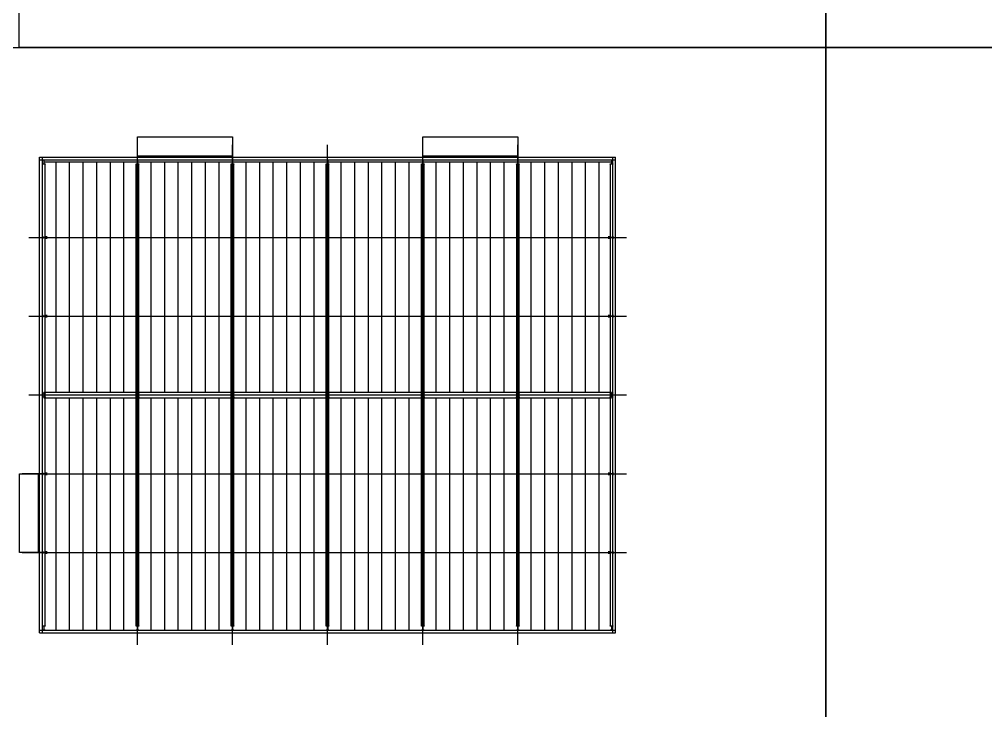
# Model space of a CAD drawing. Extents: x 102162 to 621267, y -39398 to 328893.
# Drawn here: x 161566 to 232727, y 111284 to 162170 of the extents above; entities that cross this region are included whole.
import ezdxf

# ---------------------------------------------------------------- set-up
doc = ezdxf.new("R2010")
doc.units = 0
doc.header["$LTSCALE"] = 1000
doc.header["$MEASUREMENT"] = 0
doc.linetypes.add('DOTE', pattern=[2.42, 2, -0.2, 0.02, -0.2])
doc.layers.add('DOTE', color=1, linetype='Continuous')

msp = doc.modelspace()

# ---------------------------------------------------------------- linework, layer by layer
at = {"color": 0}
for p, q in [((170269.4, 151821.1), (170269.4, 153521.1)), ((170269.4, 153521.1), (177269.4, 153521.1)), ((177269.4, 153521.1), (177269.4, 151821.1)), ((170269.4, 152121.1), (177269.4, 152121.1))]:
    msp.add_line(p, q, dxfattribs=at)
for p, q in [((170269.4, 151821.1), (170269.4, 153321.1)), ((177269.4, 153321.1), (177269.4, 151821.1)), ((191269.4, 151821.1), (191269.4, 153521.1)), ((191269.4, 153521.1), (198269.4, 153521.1)), ((198269.4, 153521.1), (198269.4, 151821.1)), ((164269.4, 134721.1), (164269.4, 151671.1)), ((165269.4, 134721.1), (165269.4, 151671.1)), ((166269.4, 134721.1), (166269.4, 151671.1)), ((167269.4, 134721.1), (167269.4, 151671.1)), ((168269.4, 134721.1), (168269.4, 151671.1)), ((169269.4, 134721.1), (169269.4, 151671.1)), ((170269.4, 134721.1), (170269.4, 151671.1)), ((171269.4, 134721.1), (171269.4, 151671.1)), ((172269.4, 134721.1), (172269.4, 151671.1)), ((173269.4, 134721.1), (173269.4, 151671.1)), ((174269.4, 134721.1), (174269.4, 151671.1)), ((175269.4, 134721.1), (175269.4, 151671.1)), ((176269.4, 134721.1), (176269.4, 151671.1)), ((177269.4, 134721.1), (177269.4, 151671.1)), ((178269.4, 134721.1), (178269.4, 151671.1)), ((179269.4, 134721.1), (179269.4, 151671.1)), ((180269.4, 134721.1), (180269.4, 151671.1)), ((181269.4, 134721.1), (181269.4, 151671.1)), ((182269.4, 134721.1), (182269.4, 151671.1)), ((183269.4, 134721.1), (183269.4, 151671.1)), ((184269.4, 134721.1), (184269.4, 151671.1)), ((185269.4, 134721.1), (185269.4, 151671.1)), ((186269.4, 134721.1), (186269.4, 151671.1)), ((187269.4, 134721.1), (187269.4, 151671.1)), ((188269.4, 134721.1), (188269.4, 151671.1)), ((189269.4, 134721.1), (189269.4, 151671.1)), ((190269.4, 134721.1), (190269.4, 151671.1)), ((191269.4, 152121.1), (198269.4, 152121.1)), ((191269.4, 134721.1), (191269.4, 151671.1)), ((192269.4, 134721.1), (192269.4, 151671.1)), ((193269.4, 134721.1), (193269.4, 151671.1)), ((194269.4, 134721.1), (194269.4, 151671.1)), ((195269.4, 134721.1), (195269.4, 151671.1)), ((196269.4, 134721.1), (196269.4, 151671.1)), ((197269.4, 134721.1), (197269.4, 151671.1)), ((198269.4, 134721.1), (198269.4, 151671.1)), ((199269.4, 134721.1), (199269.4, 151671.1)), ((200269.4, 134721.1), (200269.4, 151671.1)), ((201269.4, 134721.1), (201269.4, 151671.1)), ((202269.4, 134721.1), (202269.4, 151671.1)), ((203269.4, 134721.1), (203269.4, 151671.1)), ((204269.4, 134721.1), (204269.4, 151671.1)), ((163372.4, 134721.1), (205166.4, 134721.1)), ((163372.4, 134321.1), (205166.4, 134321.1)), ((164269.4, 117221.1), (164269.4, 134321.1)), ((165269.4, 117221.1), (165269.4, 134321.1)), ((166269.4, 117221.1), (166269.4, 134321.1)), ((167269.4, 117221.1), (167269.4, 134321.1)), ((168269.4, 117221.1), (168269.4, 134321.1)), ((169269.4, 117221.1), (169269.4, 134321.1)), ((170269.4, 117221.1), (170269.4, 134321.1)), ((171269.4, 117221.1), (171269.4, 134321.1)), ((172269.4, 117221.1), (172269.4, 134321.1)), ((173269.4, 117221.1), (173269.4, 134321.1)), ((174269.4, 117221.1), (174269.4, 134321.1)), ((175269.4, 117221.1), (175269.4, 134321.1)), ((176269.4, 117221.1), (176269.4, 134321.1)), ((177269.4, 117221.1), (177269.4, 134321.1)), ((178269.4, 117221.1), (178269.4, 134321.1)), ((179269.4, 117221.1), (179269.4, 134321.1)), ((180269.4, 117221.1), (180269.4, 134321.1)), ((181269.4, 117221.1), (181269.4, 134321.1)), ((182269.4, 117221.1), (182269.4, 134321.1)), ((183269.4, 117221.1), (183269.4, 134321.1)), ((184269.4, 117221.1), (184269.4, 134321.1)), ((185269.4, 117221.1), (185269.4, 134321.1)), ((186269.4, 117221.1), (186269.4, 134321.1)), ((187269.4, 117221.1), (187269.4, 134321.1)), ((188269.4, 117221.1), (188269.4, 134321.1)), ((189269.4, 117221.1), (189269.4, 134321.1)), ((190269.4, 117221.1), (190269.4, 134321.1)), ((191269.4, 117221.1), (191269.4, 134321.1)), ((192269.4, 117221.1), (192269.4, 134321.1)), ((193269.4, 117221.1), (193269.4, 134321.1)), ((194269.4, 117221.1), (194269.4, 134321.1)), ((195269.4, 117221.1), (195269.4, 134321.1)), ((196269.4, 117221.1), (196269.4, 134321.1)), ((197269.4, 117221.1), (197269.4, 134321.1)), ((198269.4, 117221.1), (198269.4, 134321.1)), ((199269.4, 117221.1), (199269.4, 134321.1)), ((200269.4, 117221.1), (200269.4, 134321.1)), ((201269.4, 117221.1), (201269.4, 134321.1)), ((202269.4, 117221.1), (202269.4, 134321.1)), ((203269.4, 117221.1), (203269.4, 134321.1)), ((204269.4, 117221.1), (204269.4, 134321.1)), ((161569.4, 122921.1), (161569.4, 128721.1)), ((161569.4, 128721.1), (163269.4, 128721.1)), ((163269.4, 128721.1), (161769.4, 128721.1)), ((162969.4, 122921.1), (162969.4, 128721.1)), ((163269.4, 122921.1), (161569.4, 122921.1)), ((161769.4, 122921.1), (163269.4, 122921.1))]:
    msp.add_line(p, q)
at = {"color": 4}
for p, q in [((163269.4, 151811.1), (163269.4, 151821.1)), ((163269.4, 151821.1), (163369.4, 151821.1)), ((163469.4, 151811.1), (163269.4, 151811.1)), ((163369.4, 151821.1), (163469.4, 151821.1)), ((163469.4, 151821.1), (163469.4, 151811.1)), ((170169.4, 151811.1), (170169.4, 151821.1)), ((170169.4, 151821.1), (170269.4, 151821.1)), ((170369.4, 151811.1), (170169.4, 151811.1)), ((170269.4, 151821.1), (170369.4, 151821.1)), ((170369.4, 151821.1), (170369.4, 151811.1)), ((177169.4, 151811.1), (177169.4, 151821.1)), ((177169.4, 151821.1), (177269.4, 151821.1)), ((177369.4, 151811.1), (177169.4, 151811.1)), ((177269.4, 151821.1), (177369.4, 151821.1)), ((177369.4, 151821.1), (177369.4, 151811.1)), ((184169.4, 151811.1), (184169.4, 151821.1)), ((184169.4, 151821.1), (184269.4, 151821.1)), ((184369.4, 151811.1), (184169.4, 151811.1)), ((184269.4, 151821.1), (184369.4, 151821.1)), ((184369.4, 151821.1), (184369.4, 151811.1)), ((191169.4, 151811.1), (191169.4, 151821.1)), ((191169.4, 151821.1), (191269.4, 151821.1)), ((191369.4, 151811.1), (191169.4, 151811.1)), ((191269.4, 151821.1), (191369.4, 151821.1)), ((191369.4, 151821.1), (191369.4, 151811.1)), ((198169.4, 151811.1), (198169.4, 151821.1)), ((198169.4, 151821.1), (198269.4, 151821.1)), ((198369.4, 151811.1), (198169.4, 151811.1)), ((198269.4, 151821.1), (198369.4, 151821.1)), ((198369.4, 151821.1), (198369.4, 151811.1)), ((205069.4, 151811.1), (205069.4, 151821.1)), ((205069.4, 151821.1), (205169.4, 151821.1)), ((205269.4, 151811.1), (205069.4, 151811.1)), ((205169.4, 151821.1), (205269.4, 151821.1)), ((205269.4, 151821.1), (205269.4, 151811.1)), ((163269.4, 151521.1), (163269.4, 151531.1)), ((163269.4, 151531.1), (163469.4, 151531.1)), ((163369.4, 151521.1), (163269.4, 151521.1)), ((163269.4, 117521.1), (163269.4, 151521.1)), ((163469.4, 151521.1), (163369.4, 151521.1)), ((163469.4, 151531.1), (163469.4, 151521.1)), ((163469.4, 117521.1), (163469.4, 151521.1)), ((170169.4, 151521.1), (170169.4, 151531.1)), ((170169.4, 151531.1), (170369.4, 151531.1)), ((170269.4, 151521.1), (170169.4, 151521.1)), ((170169.4, 117521.1), (170169.4, 151521.1)), ((170369.4, 151521.1), (170269.4, 151521.1)), ((170369.4, 151531.1), (170369.4, 151521.1)), ((170369.4, 117521.1), (170369.4, 151521.1)), ((177169.4, 151521.1), (177169.4, 151531.1)), ((177169.4, 151531.1), (177369.4, 151531.1)), ((177269.4, 151521.1), (177169.4, 151521.1)), ((177169.4, 117521.1), (177169.4, 151521.1)), ((177369.4, 151521.1), (177269.4, 151521.1)), ((177369.4, 151531.1), (177369.4, 151521.1)), ((177369.4, 117521.1), (177369.4, 151521.1)), ((184169.4, 151521.1), (184169.4, 151531.1)), ((184169.4, 151531.1), (184369.4, 151531.1)), ((184269.4, 151521.1), (184169.4, 151521.1)), ((184169.4, 117521.1), (184169.4, 151521.1)), ((184369.4, 151521.1), (184269.4, 151521.1)), ((184369.4, 151531.1), (184369.4, 151521.1)), ((184369.4, 117521.1), (184369.4, 151521.1)), ((191169.4, 151521.1), (191169.4, 151531.1)), ((191169.4, 151531.1), (191369.4, 151531.1)), ((191269.4, 151521.1), (191169.4, 151521.1)), ((191169.4, 117521.1), (191169.4, 151521.1)), ((191369.4, 151521.1), (191269.4, 151521.1)), ((191369.4, 151531.1), (191369.4, 151521.1)), ((191369.4, 117521.1), (191369.4, 151521.1)), ((198169.4, 151521.1), (198169.4, 151531.1)), ((198169.4, 151531.1), (198369.4, 151531.1)), ((198269.4, 151521.1), (198169.4, 151521.1)), ((198169.4, 151521.1), (198169.4, 117521.1)), ((198369.4, 151521.1), (198269.4, 151521.1)), ((198369.4, 151531.1), (198369.4, 151521.1)), ((198369.4, 117521.1), (198369.4, 151521.1)), ((205069.4, 151521.1), (205069.4, 151531.1)), ((205069.4, 151531.1), (205269.4, 151531.1)), ((205169.4, 151521.1), (205069.4, 151521.1)), ((205069.4, 151521.1), (205069.4, 117521.1)), ((205269.4, 151521.1), (205169.4, 151521.1)), ((205269.4, 151531.1), (205269.4, 151521.1)), ((205269.4, 117521.1), (205269.4, 151521.1)), ((163269.4, 146121.1), (163269.4, 146221.1)), ((163269.4, 146221.1), (163279.4, 146221.1)), ((163269.4, 146021.1), (163269.4, 146121.1)), ((163279.4, 146021.1), (163269.4, 146021.1)), ((163279.4, 146221.1), (163279.4, 146021.1)), ((163559.4, 146021.1), (163559.4, 146221.1)), ((163559.4, 146221.1), (163569.4, 146221.1)), ((163569.4, 146021.1), (163559.4, 146021.1)), ((163569.4, 146221.1), (163569.4, 146121.1)), ((163569.4, 146121.1), (163569.4, 146021.1)), ((204969.4, 146121.1), (204969.4, 146221.1)), ((204969.4, 146221.1), (204979.4, 146221.1)), ((204969.4, 146021.1), (204969.4, 146121.1)), ((204979.4, 146021.1), (204969.4, 146021.1)), ((204979.4, 146221.1), (204979.4, 146021.1)), ((205259.4, 146021.1), (205259.4, 146221.1)), ((205259.4, 146221.1), (205269.4, 146221.1)), ((205269.4, 146021.1), (205259.4, 146021.1)), ((205269.4, 146221.1), (205269.4, 146121.1)), ((205269.4, 146121.1), (205269.4, 146021.1)), ((163269.4, 140321.1), (163269.4, 140421.1)), ((163269.4, 140421.1), (163279.4, 140421.1)), ((163269.4, 140221.1), (163269.4, 140321.1)), ((163279.4, 140221.1), (163269.4, 140221.1)), ((163279.4, 140421.1), (163279.4, 140221.1)), ((163559.4, 140221.1), (163559.4, 140421.1)), ((163559.4, 140421.1), (163569.4, 140421.1)), ((163569.4, 140221.1), (163559.4, 140221.1)), ((163569.4, 140421.1), (163569.4, 140321.1)), ((163569.4, 140321.1), (163569.4, 140221.1)), ((204969.4, 140321.1), (204969.4, 140421.1)), ((204969.4, 140421.1), (204979.4, 140421.1)), ((204969.4, 140221.1), (204969.4, 140321.1)), ((204979.4, 140221.1), (204969.4, 140221.1)), ((204979.4, 140421.1), (204979.4, 140221.1)), ((205259.4, 140221.1), (205259.4, 140421.1)), ((205259.4, 140421.1), (205269.4, 140421.1)), ((205269.4, 140221.1), (205259.4, 140221.1)), ((205269.4, 140421.1), (205269.4, 140321.1)), ((205269.4, 140321.1), (205269.4, 140221.1)), ((163269.4, 134661.1), (163269.4, 134671.1)), ((163269.4, 134671.1), (163369.4, 134671.1)), ((163469.4, 134661.1), (163269.4, 134661.1)), ((163369.4, 134671.1), (163469.4, 134671.1)), ((163469.4, 134671.1), (163469.4, 134661.1)), ((170169.4, 134661.1), (170169.4, 134671.1)), ((170169.4, 134671.1), (170269.4, 134671.1)), ((170369.4, 134661.1), (170169.4, 134661.1)), ((170269.4, 134671.1), (170369.4, 134671.1)), ((170369.4, 134671.1), (170369.4, 134661.1)), ((177169.4, 134661.1), (177169.4, 134671.1)), ((177169.4, 134671.1), (177269.4, 134671.1)), ((177369.4, 134661.1), (177169.4, 134661.1)), ((177269.4, 134671.1), (177369.4, 134671.1)), ((177369.4, 134671.1), (177369.4, 134661.1)), ((184169.4, 134661.1), (184169.4, 134671.1)), ((184169.4, 134671.1), (184269.4, 134671.1)), ((184369.4, 134661.1), (184169.4, 134661.1)), ((184269.4, 134671.1), (184369.4, 134671.1)), ((184369.4, 134671.1), (184369.4, 134661.1)), ((191169.4, 134661.1), (191169.4, 134671.1)), ((191169.4, 134671.1), (191269.4, 134671.1)), ((191369.4, 134661.1), (191169.4, 134661.1)), ((191269.4, 134671.1), (191369.4, 134671.1)), ((191369.4, 134671.1), (191369.4, 134661.1)), ((198169.4, 134661.1), (198169.4, 134671.1)), ((198169.4, 134671.1), (198269.4, 134671.1)), ((198369.4, 134661.1), (198169.4, 134661.1)), ((198269.4, 134671.1), (198369.4, 134671.1)), ((198369.4, 134671.1), (198369.4, 134661.1)), ((205069.4, 134661.1), (205069.4, 134671.1)), ((205069.4, 134671.1), (205169.4, 134671.1)), ((205269.4, 134661.1), (205069.4, 134661.1)), ((205169.4, 134671.1), (205269.4, 134671.1)), ((205269.4, 134671.1), (205269.4, 134661.1)), ((163269.4, 134371.1), (163269.4, 134381.1)), ((163269.4, 134381.1), (163469.4, 134381.1)), ((163369.4, 134371.1), (163269.4, 134371.1)), ((163469.4, 134371.1), (163369.4, 134371.1)), ((163469.4, 134381.1), (163469.4, 134371.1)), ((170169.4, 134371.1), (170169.4, 134381.1)), ((170169.4, 134381.1), (170369.4, 134381.1)), ((170269.4, 134371.1), (170169.4, 134371.1)), ((170369.4, 134371.1), (170269.4, 134371.1)), ((170369.4, 134381.1), (170369.4, 134371.1)), ((177169.4, 134371.1), (177169.4, 134381.1)), ((177169.4, 134381.1), (177369.4, 134381.1)), ((177269.4, 134371.1), (177169.4, 134371.1)), ((177369.4, 134371.1), (177269.4, 134371.1)), ((177369.4, 134381.1), (177369.4, 134371.1)), ((184169.4, 134371.1), (184169.4, 134381.1)), ((184169.4, 134381.1), (184369.4, 134381.1)), ((184269.4, 134371.1), (184169.4, 134371.1)), ((184369.4, 134371.1), (184269.4, 134371.1)), ((184369.4, 134381.1), (184369.4, 134371.1)), ((191169.4, 134371.1), (191169.4, 134381.1)), ((191169.4, 134381.1), (191369.4, 134381.1)), ((191269.4, 134371.1), (191169.4, 134371.1)), ((191369.4, 134371.1), (191269.4, 134371.1)), ((191369.4, 134381.1), (191369.4, 134371.1)), ((198169.4, 134371.1), (198169.4, 134381.1)), ((198169.4, 134381.1), (198369.4, 134381.1)), ((198269.4, 134371.1), (198169.4, 134371.1)), ((198369.4, 134371.1), (198269.4, 134371.1)), ((198369.4, 134381.1), (198369.4, 134371.1)), ((205069.4, 134371.1), (205069.4, 134381.1)), ((205069.4, 134381.1), (205269.4, 134381.1)), ((205169.4, 134371.1), (205069.4, 134371.1)), ((205269.4, 134371.1), (205169.4, 134371.1)), ((205269.4, 134381.1), (205269.4, 134371.1)), ((163269.4, 128721.1), (163269.4, 128821.1)), ((163269.4, 128821.1), (163279.4, 128821.1)), ((163279.4, 128821.1), (163279.4, 128621.1)), ((163559.4, 128621.1), (163559.4, 128821.1)), ((163559.4, 128821.1), (163569.4, 128821.1)), ((163569.4, 128821.1), (163569.4, 128721.1)), ((204969.4, 128721.1), (204969.4, 128821.1)), ((204969.4, 128821.1), (204979.4, 128821.1)), ((204979.4, 128821.1), (204979.4, 128621.1)), ((205259.4, 128621.1), (205259.4, 128821.1)), ((205259.4, 128821.1), (205269.4, 128821.1)), ((205269.4, 128821.1), (205269.4, 128721.1)), ((163269.4, 128621.1), (163269.4, 128721.1)), ((163279.4, 128621.1), (163269.4, 128621.1)), ((163569.4, 128621.1), (163559.4, 128621.1)), ((163569.4, 128721.1), (163569.4, 128621.1)), ((204969.4, 128621.1), (204969.4, 128721.1)), ((204979.4, 128621.1), (204969.4, 128621.1)), ((205269.4, 128621.1), (205259.4, 128621.1)), ((205269.4, 128721.1), (205269.4, 128621.1)), ((163269.4, 122921.1), (163269.4, 123021.1)), ((163269.4, 123021.1), (163279.4, 123021.1)), ((163269.4, 122821.1), (163269.4, 122921.1)), ((163279.4, 122821.1), (163269.4, 122821.1)), ((163279.4, 123021.1), (163279.4, 122821.1)), ((163559.4, 122821.1), (163559.4, 123021.1)), ((163559.4, 123021.1), (163569.4, 123021.1)), ((163569.4, 122821.1), (163559.4, 122821.1)), ((163569.4, 123021.1), (163569.4, 122921.1)), ((163569.4, 122921.1), (163569.4, 122821.1)), ((204969.4, 122921.1), (204969.4, 123021.1)), ((204969.4, 123021.1), (204979.4, 123021.1)), ((204969.4, 122821.1), (204969.4, 122921.1)), ((204979.4, 122821.1), (204969.4, 122821.1)), ((204979.4, 123021.1), (204979.4, 122821.1)), ((205259.4, 122821.1), (205259.4, 123021.1)), ((205259.4, 123021.1), (205269.4, 123021.1)), ((205269.4, 122821.1), (205259.4, 122821.1)), ((205269.4, 123021.1), (205269.4, 122921.1)), ((205269.4, 122921.1), (205269.4, 122821.1)), ((163269.4, 117511.1), (163269.4, 117521.1)), ((163269.4, 117521.1), (163369.4, 117521.1)), ((163469.4, 117511.1), (163269.4, 117511.1)), ((163369.4, 117521.1), (163469.4, 117521.1)), ((163469.4, 117521.1), (163469.4, 117511.1)), ((170169.4, 117511.1), (170169.4, 117521.1)), ((170169.4, 117521.1), (170269.4, 117521.1)), ((170369.4, 117511.1), (170169.4, 117511.1)), ((170269.4, 117521.1), (170369.4, 117521.1)), ((170369.4, 117521.1), (170369.4, 117511.1)), ((177169.4, 117511.1), (177169.4, 117521.1)), ((177169.4, 117521.1), (177269.4, 117521.1)), ((177369.4, 117511.1), (177169.4, 117511.1)), ((177269.4, 117521.1), (177369.4, 117521.1)), ((177369.4, 117521.1), (177369.4, 117511.1)), ((184169.4, 117511.1), (184169.4, 117521.1)), ((184169.4, 117521.1), (184269.4, 117521.1)), ((184369.4, 117511.1), (184169.4, 117511.1)), ((184269.4, 117521.1), (184369.4, 117521.1)), ((184369.4, 117521.1), (184369.4, 117511.1)), ((191169.4, 117511.1), (191169.4, 117521.1)), ((191169.4, 117521.1), (191269.4, 117521.1)), ((191369.4, 117511.1), (191169.4, 117511.1)), ((191269.4, 117521.1), (191369.4, 117521.1)), ((191369.4, 117521.1), (191369.4, 117511.1)), ((198169.4, 117511.1), (198169.4, 117521.1)), ((198169.4, 117521.1), (198269.4, 117521.1)), ((198369.4, 117511.1), (198169.4, 117511.1)), ((198269.4, 117521.1), (198369.4, 117521.1)), ((198369.4, 117521.1), (198369.4, 117511.1)), ((205069.4, 117511.1), (205069.4, 117521.1)), ((205069.4, 117521.1), (205169.4, 117521.1)), ((205269.4, 117511.1), (205069.4, 117511.1)), ((205169.4, 117521.1), (205269.4, 117521.1)), ((205269.4, 117521.1), (205269.4, 117511.1)), ((163269.4, 117221.1), (163269.4, 117231.1)), ((163269.4, 117231.1), (163469.4, 117231.1)), ((163369.4, 117221.1), (163269.4, 117221.1)), ((163469.4, 117221.1), (163369.4, 117221.1)), ((163469.4, 117231.1), (163469.4, 117221.1)), ((170169.4, 117221.1), (170169.4, 117231.1)), ((170169.4, 117231.1), (170369.4, 117231.1)), ((170269.4, 117221.1), (170169.4, 117221.1)), ((170369.4, 117221.1), (170269.4, 117221.1)), ((170369.4, 117231.1), (170369.4, 117221.1)), ((177169.4, 117221.1), (177169.4, 117231.1)), ((177169.4, 117231.1), (177369.4, 117231.1)), ((177269.4, 117221.1), (177169.4, 117221.1)), ((177369.4, 117221.1), (177269.4, 117221.1)), ((177369.4, 117231.1), (177369.4, 117221.1)), ((184169.4, 117221.1), (184169.4, 117231.1)), ((184169.4, 117231.1), (184369.4, 117231.1)), ((184269.4, 117221.1), (184169.4, 117221.1)), ((184369.4, 117221.1), (184269.4, 117221.1)), ((184369.4, 117231.1), (184369.4, 117221.1)), ((191169.4, 117221.1), (191169.4, 117231.1)), ((191169.4, 117231.1), (191369.4, 117231.1)), ((191269.4, 117221.1), (191169.4, 117221.1)), ((191369.4, 117221.1), (191269.4, 117221.1)), ((191369.4, 117231.1), (191369.4, 117221.1)), ((198169.4, 117221.1), (198169.4, 117231.1)), ((198169.4, 117231.1), (198369.4, 117231.1)), ((198269.4, 117221.1), (198169.4, 117221.1)), ((198369.4, 117221.1), (198269.4, 117221.1)), ((198369.4, 117231.1), (198369.4, 117221.1)), ((205069.4, 117221.1), (205069.4, 117231.1)), ((205069.4, 117231.1), (205269.4, 117231.1)), ((205169.4, 117221.1), (205069.4, 117221.1)), ((205269.4, 117221.1), (205169.4, 117221.1)), ((205269.4, 117231.1), (205269.4, 117221.1))]:
    msp.add_line(p, q, dxfattribs=at)
at = {"color": 4, "linetype": 'DOTE'}
for p, q in [((163366.4, 151811.1), (163366.4, 151531.1)), ((163372.4, 151811.1), (163372.4, 151531.1)), ((170266.4, 151811.1), (170266.4, 151531.1)), ((170272.4, 151811.1), (170272.4, 151531.1)), ((177266.4, 151811.1), (177266.4, 151531.1)), ((177272.4, 151811.1), (177272.4, 151531.1)), ((184266.4, 151811.1), (184266.4, 151531.1)), ((184272.4, 151811.1), (184272.4, 151531.1)), ((191266.4, 151811.1), (191266.4, 151531.1)), ((191272.4, 151811.1), (191272.4, 151531.1)), ((198266.4, 151811.1), (198266.4, 151531.1)), ((198272.4, 151811.1), (198272.4, 151531.1)), ((205166.4, 151811.1), (205166.4, 151531.1)), ((205172.4, 151811.1), (205172.4, 151531.1)), ((163559.4, 146124.1), (163279.4, 146124.1)), ((163559.4, 146118.1), (163279.4, 146118.1)), ((205259.4, 146124.1), (204979.4, 146124.1)), ((205259.4, 146118.1), (204979.4, 146118.1)), ((163559.4, 140324.1), (163279.4, 140324.1)), ((163559.4, 140318.1), (163279.4, 140318.1)), ((205259.4, 140324.1), (204979.4, 140324.1)), ((205259.4, 140318.1), (204979.4, 140318.1)), ((163366.4, 134661.1), (163366.4, 134381.1)), ((163372.4, 134661.1), (163372.4, 134381.1)), ((170266.4, 134661.1), (170266.4, 134381.1)), ((170272.4, 134661.1), (170272.4, 134381.1)), ((177266.4, 134661.1), (177266.4, 134381.1)), ((177272.4, 134661.1), (177272.4, 134381.1)), ((184266.4, 134661.1), (184266.4, 134381.1)), ((184272.4, 134661.1), (184272.4, 134381.1)), ((191266.4, 134661.1), (191266.4, 134381.1)), ((191272.4, 134661.1), (191272.4, 134381.1)), ((198266.4, 134661.1), (198266.4, 134381.1)), ((198272.4, 134661.1), (198272.4, 134381.1)), ((205166.4, 134661.1), (205166.4, 134381.1)), ((205172.4, 134661.1), (205172.4, 134381.1)), ((163559.4, 128724.1), (163279.4, 128724.1)), ((163559.4, 128718.1), (163279.4, 128718.1)), ((205259.4, 128724.1), (204979.4, 128724.1)), ((205259.4, 128718.1), (204979.4, 128718.1)), ((163559.4, 122924.1), (163279.4, 122924.1)), ((163559.4, 122918.1), (163279.4, 122918.1)), ((205259.4, 122924.1), (204979.4, 122924.1)), ((205259.4, 122918.1), (204979.4, 122918.1)), ((163366.4, 117511.1), (163366.4, 117231.1)), ((163372.4, 117511.1), (163372.4, 117231.1)), ((170266.4, 117511.1), (170266.4, 117231.1)), ((170272.4, 117511.1), (170272.4, 117231.1)), ((177266.4, 117511.1), (177266.4, 117231.1)), ((177272.4, 117511.1), (177272.4, 117231.1)), ((184266.4, 117511.1), (184266.4, 117231.1)), ((184272.4, 117511.1), (184272.4, 117231.1)), ((191266.4, 117511.1), (191266.4, 117231.1)), ((191272.4, 117511.1), (191272.4, 117231.1)), ((198266.4, 117511.1), (198266.4, 117231.1)), ((198272.4, 117511.1), (198272.4, 117231.1)), ((205166.4, 117511.1), (205166.4, 117231.1)), ((205172.4, 117511.1), (205172.4, 117231.1))]:
    msp.add_line(p, q, dxfattribs=at)
at = {"color": 2}
for p, q in [((163372.4, 151671.1), (205166.4, 151671.1)), ((163569.4, 146121.1), (170269.4, 146121.1)), ((198469.4, 146121.1), (205169.4, 146121.1)), ((163469.4, 140321.1), (170269.4, 140321.1)), ((198369.4, 140321.1), (205169.4, 140321.1)), ((163372.4, 134521.1), (205166.4, 134521.1)), ((163469.4, 128721.1), (170269.4, 128721.1)), ((198369.4, 128721.1), (205169.4, 128721.1)), ((163469.4, 122921.1), (170269.4, 122921.1)), ((198369.4, 122921.1), (205169.4, 122921.1))]:
    msp.add_line(p, q, dxfattribs=at)
at = {"color": 1, "linetype": 'DOTE'}
for p, q in [((170269.4, 151821.1), (170269.4, 151521.1)), ((177269.4, 151821.1), (177269.4, 151521.1)), ((184269.4, 151821.1), (184269.4, 151521.1)), ((191269.4, 151821.1), (191269.4, 151521.1)), ((198269.4, 151821.1), (198269.4, 151521.1)), ((163369.4, 134671.1), (163369.4, 134371.1)), ((170269.4, 134671.1), (170269.4, 134371.1)), ((177269.4, 134671.1), (177269.4, 134371.1)), ((184269.4, 134671.1), (184269.4, 134371.1)), ((191269.4, 134671.1), (191269.4, 134371.1)), ((198269.4, 134671.1), (198269.4, 134371.1)), ((205169.4, 134671.1), (205169.4, 134371.1)), ((163369.4, 117521.1), (163369.4, 117221.1)), ((170269.4, 117521.1), (170269.4, 117221.1)), ((177269.4, 117521.1), (177269.4, 117221.1)), ((184269.4, 117521.1), (184269.4, 117221.1)), ((191269.4, 117521.1), (191269.4, 117221.1)), ((198269.4, 117521.1), (198269.4, 117221.1)), ((205169.4, 117521.1), (205169.4, 117221.1))]:
    msp.add_line(p, q, dxfattribs=at)
for points in [[(220961.7, 212601.7), (295211.7, 212601.7), (295211.7, 160101.7), (220961.7, 160101.7)], [(161561.7, 202101.7), (220961.7, 202101.7), (220961.7, 160101.7), (161561.7, 160101.7)], [(146711.7, 160101.7), (220961.7, 160101.7), (220961.7, 107601.7), (146711.7, 107601.7)], [(220961.7, 160101.7), (295211.7, 160101.7), (295211.7, 107601.7), (220961.7, 107601.7)]]:
    msp.add_lwpolyline(points, close=True)
at = {"layer": 'DOTE'}
for p, q in [((170269.4, 116121.1), (170269.4, 152921.1)), ((177269.4, 116121.1), (177269.4, 152921.1)), ((184269.4, 116121.1), (184269.4, 152921.1)), ((191269.4, 116121.1), (191269.4, 152921.1)), ((198269.4, 116121.1), (198269.4, 152921.1)), ((163059.4, 151821.1), (205479.4, 151821.1)), ((163269.4, 117011.1), (163269.4, 152031.1)), ((205269.4, 117011.1), (205269.4, 152031.1)), ((162269.4, 146121.1), (206269.4, 146121.1)), ((162269.4, 140321.1), (206269.4, 140321.1)), ((162269.4, 134521.1), (206269.4, 134521.1)), ((162269.4, 128721.1), (206269.4, 128721.1)), ((162269.4, 122921.1), (206269.4, 122921.1)), ((163059.4, 117221.1), (205479.4, 117221.1))]:
    msp.add_line(p, q, dxfattribs=at)
at = {"layer": 'DOTE', "color": 0}
for p, q in [((163059.4, 152031.1), (205479.4, 152031.1)), ((163059.4, 117011.1), (163059.4, 152031.1)), ((205479.4, 117011.1), (205479.4, 152031.1)), ((163059.4, 117011.1), (205479.4, 117011.1))]:
    msp.add_line(p, q, dxfattribs=at)

doc.saveas('drawing.dxf')
